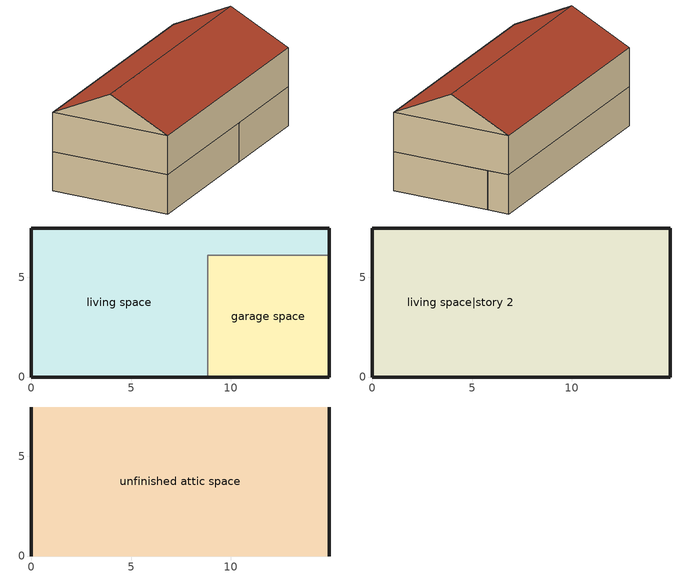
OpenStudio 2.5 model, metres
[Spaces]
garage space
 floor ground: 8.84,0 8.84,6.1 14.93,6.1 14.93,0 z0
 wall outside: 8.84,0 14.93,0 14.93,6.1 z0:2.44
 wall to living space: 14.93,6.1 8.84,6.1 8.84,0 z0:2.44
living space
 floor ground: 0,0 0,7.47 14.93,7.47 14.93,6.1 8.84,6.1 8.84,0 z0
 wall outside: 14.93,6.1 14.93,7.47 0,7.47 0,0 8.84,0 z0:2.44
living space|story 2
 floor to garage space: 14.93,6.1 14.93,0 8.84,0 8.84,6.1 z2.44
 floor to living space: 14.93,7.47 14.93,6.1 8.84,6.1 8.84,0 0,0 0,7.47 z2.44
 wall outside: 0,7.47 0,0 14.93,0 14.93,7.47 0,7.47 z2.44:4.88
unfinished attic space
 floor to living space|story 2: 0,7.47 14.93,7.47 14.93,0 0,0 z4.88
 wall outside: 0,3.73,6.74 0,7.47,4.88 0,0,4.88; 14.93,3.73,6.74 14.93,0,4.88 14.93,7.47,4.88
 roof outside: 14.93,3.73,6.74 0,3.73,6.74 0,0,4.88 14.93,0,4.88; 0,3.73,6.74 14.93,3.73,6.74 14.93,7.47,4.88 0,7.47,4.88
[Building]
Building: Standards Number of Stories=2; Standards Number of Above Ground Stories=2; Standards Building Type=singlefamilydetached; Standards Number of Living Units=1
[ThermalZone] Use Ideal Air Loads=No
living zone; garage zone; unfinished attic zone
[Sizing:Zone] Zone Cooling Design Supply Air Temperature Input Method=SupplyAirTemperature; Zone Cooling Design Supply Air Temperature {C}=14; Zone Cooling Design Supply Air Temperature Difference {deltaC}=11.11; Zone Heating Design Supply Air Temperature Input Method=SupplyAirTemperature; Zone Heating Design Supply Air Temperature {C}=40; Zone Heating Design Supply Air Temperature Difference {deltaC}=11.11; Zone Cooling Design Supply Air Humidity Ratio {kg-H2O/kg-air}=0.0085; Zone Heating Design Supply Air Humidity Ratio {kg-H2O/kg-air}=0.008; Cooling Design Air Flow Method=DesignDay; Heating Design Air Flow Method=DesignDay; Account for Dedicated Outdoor Air System=No; Dedicated Outdoor Air System Control Strategy=NeutralSupplyAir; Dedicated Outdoor Air Low Setpoint Temperature for Design {C}=autosize; Dedicated Outdoor Air High Setpoint Temperature for Design {C}=autosize
living zone; garage zone; unfinished attic zone
[Space]
Name | Space Type | Thermal Zone | Building Unit
garage space | Space Type 1 | garage zone
living space; living space|story 2 | Space Type 2 | living zone | unit 1
unfinished attic space | Space Type 3 | unfinished attic zone
[SpaceType]
Name | Standards Space Type
Space Type 1 | garage
Space Type 2 | living
Space Type 3 | unfinished attic
[BuildingUnit]
unit 1: Building Unit Type=Residential
